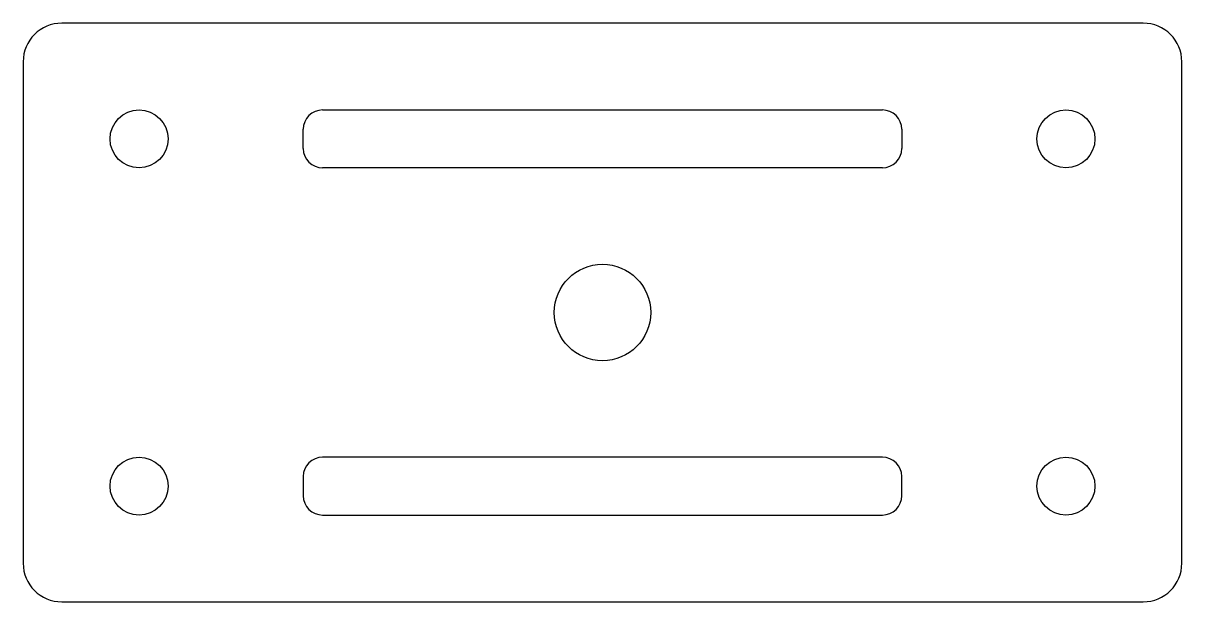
# Model space of a CAD drawing. Header units: millimetres. Extents: x -30 to 30, y -15 to 15.
import ezdxf

# ---------------------------------------------------------------- set-up
doc = ezdxf.new("R2010")
doc.units = ezdxf.units.MM

msp = doc.modelspace()

# ---------------------------------------------------------------- linework, layer by layer
at = {"color": 7, "linetype": 'Continuous', "lineweight": 25}
for p, q in [((28, 15), (-28, 15)), ((-30, 13), (-30, -13)), ((30, -13), (30, 13)), ((-14.496, 10.5), (14.496, 10.5)), ((-15.496, 8.5), (-15.496, 9.5)), ((15.496, 9.5), (15.496, 8.5)), ((14.496, 7.5), (-14.496, 7.5)), ((14.496, -7.5), (-14.496, -7.5)), ((-15.496, -8.5), (-15.496, -9.5)), ((15.496, -9.5), (15.496, -8.5)), ((-14.496, -10.5), (14.496, -10.5)), ((-28, -15), (28, -15))]:
    msp.add_line(p, q, dxfattribs=at)
for centre, radius in [((-24, 9), 1.5), ((24, 9), 1.5), ((0, 0), 2.5), ((-24, -9), 1.5), ((24, -9), 1.5)]:
    msp.add_circle(centre, radius, dxfattribs=at)
for centre, radius, start, end in [((-28, 13), 2, 90, 180), ((28, 13), 2, 0, 90), ((-14.496, 9.5), 1, 90, 180), ((14.496, 9.5), 1, 0, 90), ((-14.496, 8.5), 1, 180, 270), ((14.496, 8.5), 1, 270, 0), ((-14.496, -8.5), 1, 90, 180), ((14.496, -8.5), 1, 0, 90), ((-14.496, -9.5), 1, 180, 270), ((14.496, -9.5), 1, 270, 0), ((-28, -13), 2, 180, 270), ((28, -13), 2, 270, 0)]:
    msp.add_arc(centre, radius, start, end, dxfattribs=at)

doc.saveas('drawing.dxf')
